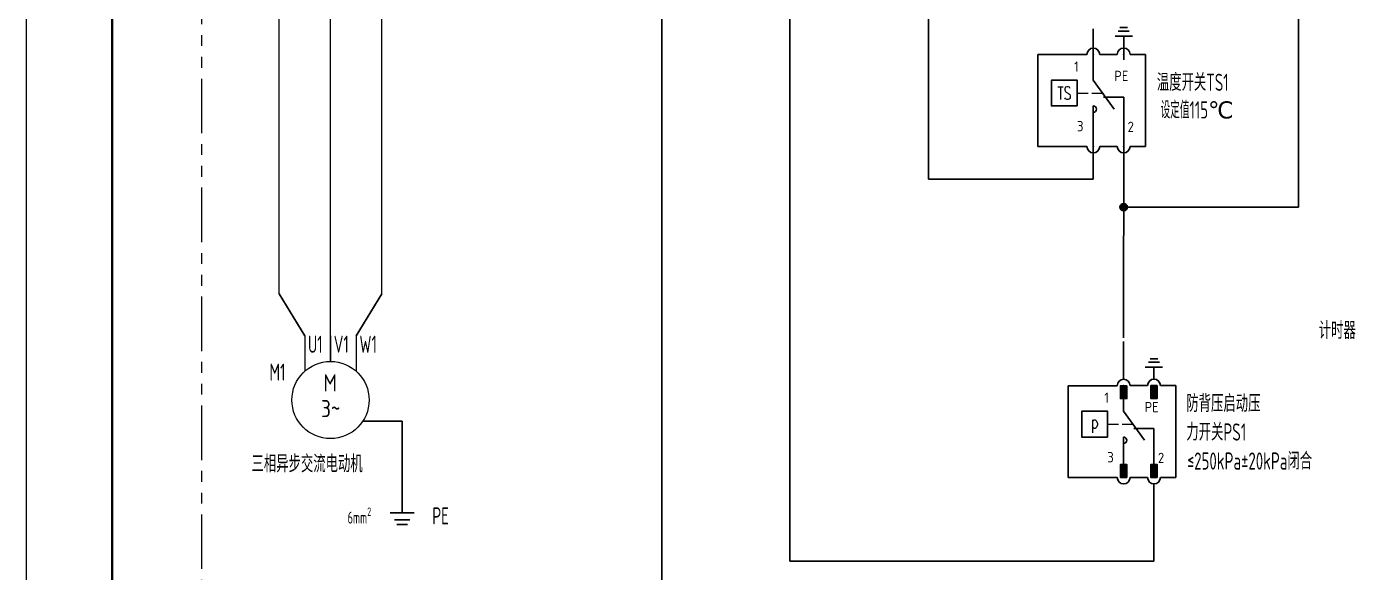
# Model space of a CAD drawing. Header units: millimetres. Extents: x 0 to 840, y 0 to 594.
# Drawn here: x 0 to 384.7, y 201.3 to 360.5 of the extents above; entities that cross this region are included whole.
import ezdxf
from ezdxf.enums import TextEntityAlignment as Align

# ---------------------------------------------------------------- set-up
doc = ezdxf.new("R2010")
doc.units = ezdxf.units.MM
for name, pattern in [('CENTER2', [12, 7, -1, 1, -1, 1, -1]), ('PHANTOM2', [31.75, 15.875, -3.175, 3.175, -3.175, 3.175, -3.175]), ('虚线', [2, 1, -1])]:
    doc.linetypes.add(name, pattern=pattern)
for name, color, linetype, lineweight in [('AM_3', 3, '虚线', 13), ('BLK_0.5mm^2', 7, 'Continuous', 18), ('MISC', 2, 'Continuous', 18), ('TAGFIXED', 7, 'Continuous', 18), ('TERMS', 4, 'Continuous', 18), ('双点划线', 6, 'CENTER2', 18), ('尺寸线层', 3, 'Continuous', 13), ('标注', 3, 'Continuous', 18)]:
    doc.layers.add(name, color=color, linetype=linetype, lineweight=lineweight)
doc.styles.add('PIN', font='simplex.shx', dxfattribs={"width": 0.75, "bigfont": 'gbcbig.shx'})
doc.styles.add('WD_IEC', font='isocp2.shx', dxfattribs={"width": 0.9, "bigfont": 'gbcbig.shx'})
doc.styles.add('标准', font='isoct2.shx')
doc.styles.add('海泰标注样式', font='isocp.shx', dxfattribs={"width": 0.7, "bigfont": 'gbcbig.shx'})
doc.styles.add('海泰汉字样式', font='仿宋_GB2312.ttf', dxfattribs={"width": 0.65})

# ---------------------------------------------------------------- blocks, each defined once
blk = doc.blocks.new('NJHT-A1')
at = {"color": 7, "linetype": 'Continuous', "lineweight": 18}
blk.add_line((0, 0), (0, 594), dxfattribs=at)
at = {"color": 7, "linetype": 'Continuous', "lineweight": 35}
blk.add_line((25, 584), (25, 10), dxfattribs=at)
at = {"color": 2, "linetype": 'Continuous', "lineweight": 18, "style": '海泰汉字样式', "width": 0.6}
blk.add_attdef('5', text='', height=5, rotation=180, dxfattribs=at).set_placement((50, 578.5), align=Align.MIDDLE_CENTER)
at = {"color": 2, "linetype": 'Continuous', "lineweight": 18, "style": '海泰汉字样式'}
for tag, height, width, p in [('1', 5, 0.7, (805, 59.25)), ('2', 5, 0.7, (805, 51.75)), ('7', 5, 0.7, (755, 50.5)), ('3', 5, 0.6, (805, 38)), ('12', 3.5, 0.7, (668, 34.5)), ('13', 3.5, 0.6, (682, 34.5)), ('20', 3.5, 0.7, (708, 34.5)), ('21', 3.5, 0.6, (722, 34.5)), ('14', 3.5, 0.7, (668, 27.5)), ('15', 3.5, 0.6, (682, 27.5)), ('22', 3.5, 0.7, (708, 27.5)), ('23', 3.5, 0.6, (722, 27.5)), ('8', 3.5, 0.7, (762, 22.5)), ('9', 3.5, 0.7, (774, 22.5)), ('4', 5, 0.6, (805, 22.5)), ('16', 3.5, 0.7, (668, 20.5)), ('17', 3.5, 0.6, (682, 20.5)), ('24', 3.5, 0.7, (708, 20.5)), ('25', 3.5, 0.6, (722, 20.5)), ('18', 3.5, 0.7, (668, 13.5)), ('19', 3.5, 0.6, (682, 13.5)), ('26', 3.5, 0.7, (708, 13.5)), ('27', 3.5, 0.6, (722, 13.5)), ('11', 3.5, 0.7, (742.5, 13.5)), ('10', 3.5, 0.7, (767.5, 13.5)), ('6', 3.5, 0.7, (811.57, 13.5))]:
    blk.add_attdef(tag, text='', height=height, dxfattribs=dict(at, width=width)).set_placement(p, align=Align.MIDDLE_CENTER)
blk = doc.blocks.new('VMO1_3P_1')
for p, q in [((-5, 0), (-5, -6.91)), ((0, 0), (0, -5)), ((5, 0), (5, -6.91))]:
    blk.add_line(p, q)
blk.add_circle((0, -12.5), 7.5)
at = {"style": 'WD_IEC', "width": 0.9}
for tag, p, height in [('X2TERM01', (-5, 0), 0.32), ('X2TERM02', (0, 0), 0.32), ('X2TERM03', (5, 0), 0.32), ('MFG', (10.25, -11), 1.5), ('X4LINK', (-7.5, -12.5), 0.32), ('X1LINK', (7.5, -12.5), 0.32), ('CAT', (10.25, -13.5), 1.5), ('ASSYCODE', (8.5, -16.5), 1), ('FAMILY', (8.5, -18), 1), ('CATDESC', (8.5, -19.5), 1), ('INST', (12.5, -23.75), 2.5), ('DESC2', (12.5, -27.5), 2.5), ('DESC3', (12.5, -31.25), 2.5)]:
    blk.add_attdef(tag, p, '', height=height, dxfattribs=at)
for tag, p in [('TERM01A', (-4.38, 0)), ('TERM02A', (0.62, 0)), ('TERM03A', (5.62, 0)), ('TERM01B', (-4.38, -2.5)), ('TERM02B', (0.62, -2.5)), ('TERM03B', (5.62, -2.5))]:
    blk.add_attdef(tag, text='', height=2, dxfattribs=at).set_placement(p, align=Align.TOP_LEFT)
for tag, p in [('TAG1F', (-8.75, -8.75)), ('LOC', (-8.75, -13.75))]:
    blk.add_attdef(tag, text='', height=2.5, dxfattribs=at).set_placement(p, align=Align.RIGHT)
for tag, p in [('TEXT', (-0.06, -10.83)), ('PHASE', (0.05, -15.83)), ('DESC1', (0, -23.75)), ('RATING1', (0, -27.5)), ('RATING2', (0, -31.25)), ('RATING3', (0, -35))]:
    blk.add_attdef(tag, text='', height=2.5, dxfattribs=at).set_placement(p, align=Align.CENTER)
at = {"lineweight": 15, "style": 'WD_IEC', "width": 0.9}
blk.add_attdef('XREF', (12.5, -34.5), '', height=2, dxfattribs=at)
blk = doc.blocks.new('gwae')
blk.add_hatch(color=256).paths.add_polyline_path([(413.18, 275.01), (413.18, 278.76), (411.3, 278.76), (411.3, 275.01)], flags=0)
for p, q in [((412.24, 286.26), (412.24, 280.64)), ((412.24, 275.01), (412.24, 271.26))]:
    blk.add_line(p, q)
blk.add_lwpolyline([(413.18, 278.76), (411.3, 278.76), (411.3, 275.01), (413.18, 275.01)], close=True)
blk.add_arc((412.24, 278.76), 1.88, 0, 180)
blk.add_point((412.24, 278.76))
blk = doc.blocks.new('gwae11')
for points in [[(1146.13, 306.26), (1146.13, 310.01), (1144.26, 310.01), (1144.26, 306.26)], [(1137.29, 286.98), (1137.29, 283.23), (1135.42, 283.23), (1135.42, 286.98)]]:
    blk.add_hatch(color=256).paths.add_polyline_path(points, flags=0)
at = {"color": 2}
for p, q in [((1146.78, 316.85), (1143.61, 316.85)), ((1146.34, 317.83), (1144.06, 317.83)), ((1147.72, 315.39), (1142.67, 315.39))]:
    blk.add_line(p, q, dxfattribs=at)
for p, q in [((1145.2, 315.39), (1145.2, 311.88)), ((1134.48, 309.98), (1120.21, 309.98)), ((1120.21, 309.98), (1120.21, 283.23)), ((1136.35, 302.51), (1136.35, 308.13)), ((1138.23, 310.01), (1143.32, 310.01)), ((1147.07, 310.01), (1151.55, 310.01)), ((1151.55, 283.23), (1151.55, 310.01)), ((1136.35, 302.51), (1142.41, 294.07)), ((1139.32, 297.52), (1145.2, 297.52)), ((1145.2, 297.52), (1145.2, 287.81)), ((1136.35, 287.51), (1136.35, 295.01)), ((1136.35, 286.98), (1136.35, 290.73)), ((1120.21, 283.23), (1134.48, 283.23)), ((1138.23, 283.23), (1143.32, 283.23)), ((1147.07, 283.23), (1151.55, 283.23))]:
    blk.add_line(p, q)
for points in [[(1146.13, 310.01), (1144.26, 310.01), (1144.26, 306.26), (1146.13, 306.26)], [(1131.67, 295.01), (1131.67, 302.51), (1124.17, 302.51), (1124.17, 295.01)], [(1137.29, 283.23), (1135.42, 283.23), (1135.42, 286.98), (1137.29, 286.98)]]:
    blk.add_lwpolyline(points, close=True)
for centre, radius, start, end in [((1145.2, 310.01), 1.88, 0, 180), ((1136.35, 294.07), 0.938, 270, 90), ((1136.35, 283.23), 1.88, 180, 0)]:
    blk.add_arc(centre, radius, start, end)
for p in [(1145.2, 310.01), (1136.35, 283.23)]:
    blk.add_point(p)
at = {"layer": 'MISC'}
for p, q in [((1131.67, 298.76), (1134.83, 298.76)), ((1135.89, 298.76), (1139.04, 298.76))]:
    blk.add_line(p, q, dxfattribs=at)
blk.add_blockref('gwae', (724.11, 31.22))
at = {"xscale": -1, "rotation": 180}
blk.add_blockref('gwae', (732.95, 561.99), dxfattribs=at)
at = {"insert": (1127.92, 298.76), "char_height": 3.75, "width": 3.817, "attachment_point": 5, "style": 'PIN'}
blk.add_mtext('\\T1;p', dxfattribs=at)
at = {"layer": 'AM_3', "style": 'WD_IEC'}
for tag, p in [('1', (1132.1, 304.99)), ('PE', (1146.6, 302.25)), ('4', (1133.49, 287.63)), ('2', (1148.18, 287.43))]:
    blk.add_attdef(tag, text='', height=3, dxfattribs=at).set_placement(p, align=Align.RIGHT)
blk = doc.blocks.new('fshzdf')
for p, q in [((295.71, -397.52), (295.71, -403.14)), ((304.56, -399.61), (304.56, -406.57)), ((295.71, -412.49), (295.71, -403.14)), ((293.84, -405.02), (279.57, -405.02)), ((279.57, -405.02), (279.57, -431.77)), ((297.59, -404.99), (302.68, -404.99)), ((306.43, -404.99), (310.9, -404.99)), ((310.9, -431.77), (310.9, -404.99)), ((295.71, -412.49), (301.77, -420.93)), ((298.68, -417.47), (304.56, -417.47)), ((304.56, -417.47), (304.56, -427.18)), ((295.71, -427.49), (295.71, -419.99)), ((295.71, -428.02), (295.71, -424.27)), ((304.56, -428.02), (304.56, -424.27)), ((279.57, -431.77), (293.84, -431.77)), ((297.59, -431.77), (302.68, -431.77)), ((306.43, -431.77), (310.9, -431.77))]:
    blk.add_line(p, q)
at = {"color": 2}
for p, q in [((307.08, -399.61), (302.03, -399.61)), ((306.14, -398.15), (302.97, -398.15)), ((305.7, -397.17), (303.42, -397.17))]:
    blk.add_line(p, q, dxfattribs=at)
blk.add_lwpolyline([(291.02, -419.99), (291.02, -412.49), (283.52, -412.49), (283.52, -419.99)], close=True)
for centre, radius, start, end in [((295.71, -405.02), 1.88, 0, 180), ((304.56, -404.99), 1.88, 0, 180), ((295.71, -420.93), 0.938, 270, 90), ((295.71, -431.77), 1.88, 180, 0), ((304.56, -431.77), 1.88, 180, 0)]:
    blk.add_arc(centre, radius, start, end)
for p in [(295.71, -405.02), (304.56, -404.99), (295.71, -431.77), (304.56, -431.77)]:
    blk.add_point(p)
at = {"layer": 'MISC'}
for p, q in [((291.02, -416.24), (294.18, -416.24)), ((295.25, -416.24), (298.4, -416.24))]:
    blk.add_line(p, q, dxfattribs=at)
at = {"insert": (287.27, -416.24), "char_height": 3.75, "width": 3.817, "attachment_point": 5, "style": 'PIN'}
blk.add_mtext('{\\W0.7;\\C3;TS}', dxfattribs=at)
at = {"layer": 'AM_3', "style": 'WD_IEC'}
for tag, p in [('1', (291.46, -410.01)), ('PE', (305.96, -412.75)), ('4', (292.85, -427.37)), ('2', (307.54, -427.57))]:
    blk.add_attdef(tag, text='', height=3, dxfattribs=at).set_placement(p, align=Align.RIGHT)
blk = doc.blocks.new('bfcgb')
blk.add_hatch(color=256).paths.add_polyline_path([(1495.06, 338, 1), (1492.9, 338, 1)])
blk.add_circle((1493.98, 338), 1.08)

msp = doc.modelspace()

# ---------------------------------------------------------------- linework, layer by layer
for p, q in [((370.70822, 307.81833), (370.70822, 435.6155)), ((262.87351, 315.95469), (262.87351, 433.00225)), ((185.19162, 188.73612), (185.19162, 429.03302)), ((222.49464, 359.559), (222.49464, 429.01872)), ((222.49464, 427.55114), (222.49464, 268.65662)), ((222.49464, 337.059), (222.49464, 341.97092)), ((310.90054, 329.2568), (310.90054, 315.95469)), ((319.72629, 269.73661), (319.74478, 329.2568)), ((310.90054, 315.95469), (262.87351, 315.95469)), ((319.73812, 307.81835), (370.70822, 307.81833)), ((73.61172, 282.49481), (81.11172, 270.3435)), ((103.61171, 282.49481), (96.11172, 270.3435)), ((222.49464, 268.65662), (222.49464, 204.61013)), ((319.73152, 268.65662), (319.73152, 257.65089)), ((109.51158, 245.3914), (97.99768, 245.3914)), ((109.51158, 245.3914), (109.51158, 218.75202)), ((328.57556, 229.0231), (328.57556, 229.0231)), ((328.57556, 221.5231), (328.57613, 227.1481)), ((328.57385, 204.61013), (328.57556, 221.5231)), ((222.49464, 204.61013), (328.57385, 204.61013))]:
    msp.add_line(p, q)
at = {"color": 1}
for p, q in [((106.00641, 218.75202), (113.01675, 218.75202)), ((107.30671, 216.71872), (111.71644, 216.71872)), ((107.9286, 215.36319), (111.09456, 215.36319))]:
    msp.add_line(p, q, dxfattribs=at)
at = {"layer": 'BLK_0.5mm^2'}
for p, q in [((73.61172, 282.49481), (73.61172, 429.03302)), ((88.61172, 262.8435), (88.61172, 429.03302)), ((103.61171, 282.49481), (103.61172, 429.03302))]:
    msp.add_line(p, q, dxfattribs=at)
at = {"layer": '双点划线', "linetype": 'PHANTOM2'}
msp.add_line((51.11172, 170.61316), (51.11172, 436.53302), dxfattribs=at)

# ---------------------------------------------------------------- block references
for name, p in [('NJHT-A1', (0, 0)), ('bfcgb', (-1174.24599, -30.18273))]:
    msp.add_blockref(name, p)
for name, p in [('fshzdf', (15.18847, 757.2751)), ('gwae11', (-816.62181, -54.2051))]:
    msp.add_blockref(name, p).add_auto_attribs({'1': '1', '4': '3', '2': '2', 'PE': 'PE'})
at = {"layer": '尺寸线层'}
ref = msp.add_blockref('VMO1_3P_1', (88.61172, 270.3435), dxfattribs=dict(at, xscale=1.5, yscale=1.5, zscale=1.5))
ref.add_attrib('TERM03A', 'W1', dxfattribs={"layer": 'TERMS', "height": 5, "style": 'WD_IEC', "width": 0.7}).set_placement((97.04922, 270.3435), align=Align.TOP_LEFT)
ref.add_attrib('TERM02A', 'V1', dxfattribs={"layer": 'TERMS', "height": 5, "style": 'WD_IEC', "width": 0.7}).set_placement((89.54922, 270.3435), align=Align.TOP_LEFT)
ref.add_attrib('TERM01A', 'U1', dxfattribs={"layer": 'TERMS', "height": 5, "style": 'WD_IEC', "width": 0.7}).set_placement((82.04922, 270.3435), align=Align.TOP_LEFT)
ref.add_attrib('TAG1F', 'M1', dxfattribs={"layer": 'TAGFIXED', "color": 2, "height": 5, "style": 'WD_IEC', "width": 0.7}).set_placement((75.48672, 257.2185), align=Align.RIGHT)
ref.add_attrib('TEXT', 'M', dxfattribs={"layer": 'MISC', "height": 5, "style": 'WD_IEC', "width": 0.9}).set_placement((88.52299, 254.09537), align=Align.CENTER)
ref.add_attrib('PHASE', '3~', dxfattribs={"layer": 'MISC', "height": 5, "style": 'WD_IEC', "width": 0.9}).set_placement((88.67958, 246.59537), align=Align.CENTER)

# ---------------------------------------------------------------- texts
at = {"layer": 'BLK_0.5mm^2', "char_height": 5, "attachment_point": 1, "line_spacing_factor": 0.99982, "style": '标准'}
for s, insert, width in [('{\\Fisocp2,gbcbig|c134;\\C3;温度开关\\W0.7;TS1}', (329.41844, 346.68553), 26.0479764), ('{\\Fisocp2,gbcbig|c134;\\C3;计时器}', (376.5933, 274.38186), 35.8096004), ('{\\Fisocp2,gbcbig|c134;\\C3;防背压启动压力开关\\W0.7;PS1}', (338.00155, 253.10406), 21.5900163), ('{\\Fisocp2,gbcbig|c134;\\C3;三相异步交流电动机}', (65.59536, 235.50956), 35.8096004)]:
    msp.add_mtext(s, dxfattribs=dict(at, insert=insert, width=width))
at = {"layer": '尺寸线层', "char_height": 5, "attachment_point": 1, "style": '海泰标注样式'}
for s, insert, width in [('{\\Fisocp2,gbcbig|c134;设定值\\Fisocp,@extfont2|c134;115\\Fisocp2,gbcbig|c134;\\W1;℃}', (330.51582, 338.64451), 46.6631642), ('{\\Fgbenor,gbcbig|c134;≤}250kPa%%P20kPa{\\Fisocp2,gbcbig|c134;\\W1;闭合}', (338.25735, 236.31582), 41.3170802)]:
    msp.add_mtext(s, dxfattribs=dict(at, insert=insert, width=width))
at = {"layer": '尺寸线层', "insert": (118.28537, 220.33826), "char_height": 5, "width": 26.6587087, "attachment_point": 1, "line_spacing_factor": 0.99982, "style": '标准'}
msp.add_mtext('{\\Fisocp2,gbcbig|c134;\\W0.7;\\C3;PE}', dxfattribs=at)
at = {"layer": '标注', "color": 2, "insert": (93.57346, 220.2725), "char_height": 3.5, "width": 9.50354, "attachment_point": 1, "style": '海泰标注样式'}
msp.add_mtext('\\A1;6mm{\\H0.7x;\\S2^ ;}', dxfattribs=at)

doc.saveas('drawing.dxf')
